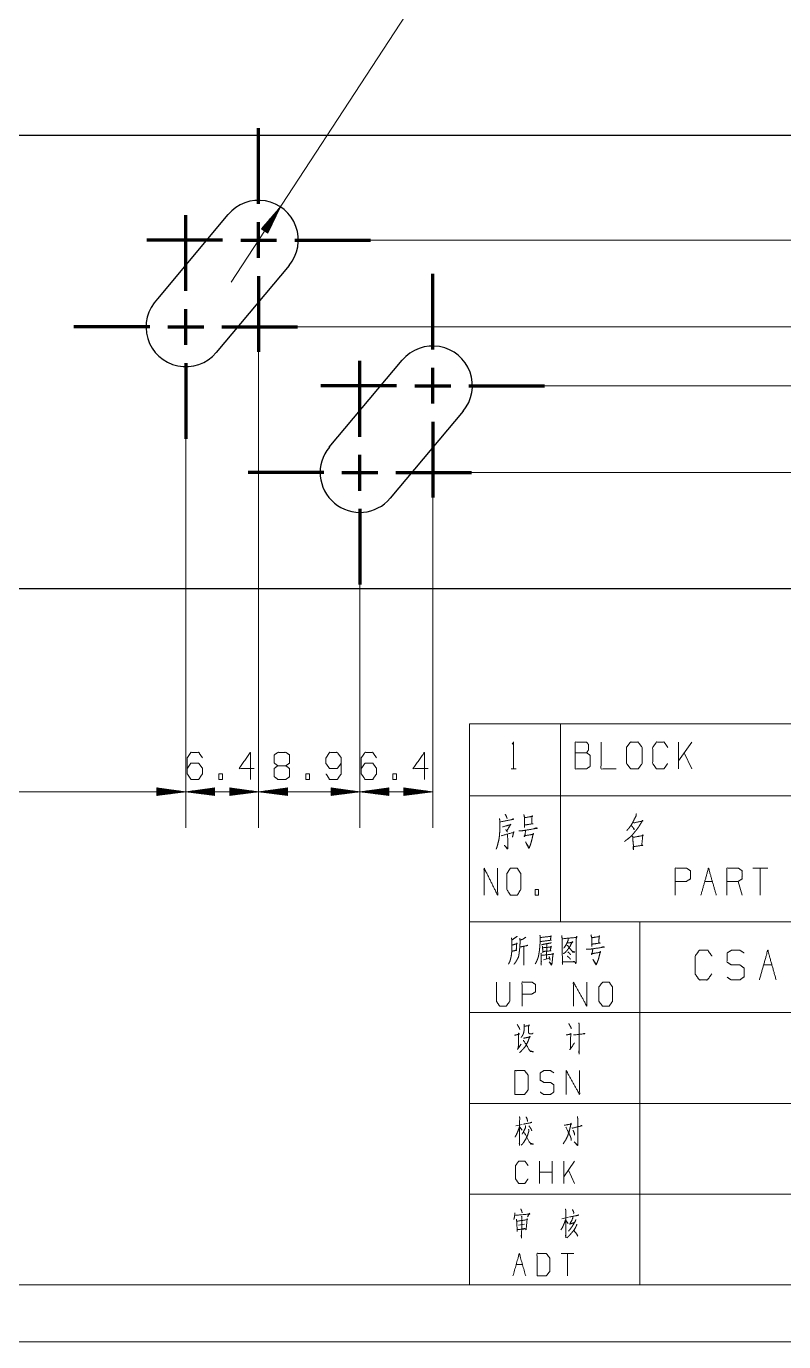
# Model space of a CAD drawing. Header units: millimetres. Extents: x 0 to 420, y 0 to 297.
# Drawn here: x 195.9 to 262.7, y 0 to 115.9 of the extents above; entities that cross this region are included whole.
import ezdxf

# ---------------------------------------------------------------- set-up
doc = ezdxf.new("R2010")
doc.units = ezdxf.units.MM
doc.layers.add('1', color=7, linetype='Continuous', true_color=0xffffff)

msp = doc.modelspace()

# ---------------------------------------------------------------- linework, layer by layer
at = {"layer": '1', "color": 13, "linetype": 'Continuous', "lineweight": 18}
for p, q in [((213.99, 93.38), (231.2, 119.72)), ((218.33, 100.02), (216.66, 98.08)), ((216.92, 97.91), (218.2, 99.88)), ((216.96, 97.88), (218.24, 99.85)), ((217.22, 97.71), (218.33, 100.02)), ((216.75, 98.02), (217.19, 98.7)), ((216.79, 97.99), (217.44, 98.99)), ((216.83, 97.97), (217.7, 99.29)), ((216.88, 97.94), (217.95, 99.58)), ((217, 97.86), (218.08, 99.5)), ((217.05, 97.83), (217.91, 99.15)), ((217.09, 97.8), (217.74, 98.8)), ((216.66, 98.08), (216.68, 98.1)), ((216.66, 98.08), (216.68, 98.1)), ((216.66, 98.08), (217.22, 97.71)), ((216.71, 98.05), (216.93, 98.4)), ((217.13, 97.77), (217.57, 98.45)), ((217.17, 97.74), (217.4, 98.09)), ((217.22, 97.72), (217.23, 97.74)), ((217.22, 97.72), (217.23, 97.74)), ((226.26, 97.09), (315.86, 97.09)), ((219.84, 89.43), (315.86, 89.43)), ((219.84, 89.43), (315.86, 89.43)), ((216.41, 87.24), (216.41, 45.29)), ((216.41, 87.24), (216.41, 45.29)), ((241.6, 84.25), (305.43, 84.25)), ((209.99, 79.58), (209.99, 45.29)), ((209.99, 79.58), (209.99, 45.29)), ((235.18, 76.59), (305.43, 76.59)), ((235.18, 76.59), (305.43, 76.59)), ((231.75, 74.4), (231.75, 45.29)), ((225.33, 66.74), (225.33, 45.29)), ((225.33, 66.74), (225.33, 45.29)), ((207.45, 48.8), (207.49, 48.8)), ((207.45, 48.8), (207.49, 48.8)), ((207.45, 48.8), (207.45, 48.13)), ((209.99, 48.47), (207.45, 48.8)), ((207.45, 48.75), (207.87, 48.75)), ((207.45, 48.7), (208.26, 48.7)), ((212.53, 48.8), (209.99, 48.47)), ((212.53, 48.7), (211.73, 48.7)), ((212.53, 48.75), (212.12, 48.75)), ((212.53, 48.8), (212.5, 48.8)), ((212.53, 48.8), (212.5, 48.8)), ((212.53, 48.13), (212.53, 48.8)), ((213.87, 48.8), (213.91, 48.8)), ((213.87, 48.8), (213.91, 48.8)), ((213.87, 48.8), (213.87, 48.13)), ((216.41, 48.47), (213.87, 48.8)), ((213.87, 48.75), (214.29, 48.75)), ((213.87, 48.7), (214.68, 48.7)), ((218.95, 48.8), (216.41, 48.47)), ((218.95, 48.7), (218.15, 48.7)), ((218.95, 48.75), (218.54, 48.75)), ((218.95, 48.8), (218.92, 48.8)), ((218.95, 48.8), (218.92, 48.8)), ((218.95, 48.13), (218.95, 48.8)), ((222.79, 48.8), (222.82, 48.8)), ((222.79, 48.8), (222.82, 48.8)), ((222.79, 48.8), (222.79, 48.13)), ((225.33, 48.47), (222.79, 48.8)), ((222.79, 48.75), (223.21, 48.75)), ((222.79, 48.7), (223.59, 48.7)), ((227.87, 48.8), (225.33, 48.47)), ((227.87, 48.7), (227.06, 48.7)), ((227.87, 48.75), (227.45, 48.75)), ((227.87, 48.8), (227.84, 48.8)), ((227.87, 48.8), (227.84, 48.8)), ((227.87, 48.13), (227.87, 48.8)), ((229.21, 48.8), (229.24, 48.8)), ((229.21, 48.8), (229.24, 48.8)), ((229.21, 48.8), (229.21, 48.13)), ((231.75, 48.47), (229.21, 48.8)), ((229.21, 48.75), (229.63, 48.75)), ((229.21, 48.7), (230.01, 48.7)), ((209.99, 48.47), (38.97, 48.47)), ((207.45, 48.65), (208.64, 48.65)), ((207.45, 48.59), (209.03, 48.59)), ((207.45, 48.54), (209.42, 48.54)), ((207.45, 48.49), (209.8, 48.49)), ((207.45, 48.13), (209.99, 48.47)), ((207.45, 48.44), (209.8, 48.44)), ((207.45, 48.39), (209.42, 48.39)), ((207.45, 48.34), (209.03, 48.34)), ((207.45, 48.29), (208.64, 48.29)), ((207.45, 48.24), (208.26, 48.24)), ((207.45, 48.19), (207.87, 48.19)), ((207.45, 48.14), (207.49, 48.14)), ((207.45, 48.14), (207.49, 48.14)), ((216.46, 48.47), (209.95, 48.47)), ((209.99, 48.47), (212.53, 48.13)), ((212.53, 48.49), (210.19, 48.49)), ((212.53, 48.44), (210.19, 48.44)), ((212.53, 48.54), (210.57, 48.54)), ((212.53, 48.39), (210.57, 48.39)), ((212.53, 48.59), (210.96, 48.59)), ((212.53, 48.34), (210.96, 48.34)), ((212.53, 48.65), (211.34, 48.65)), ((212.53, 48.29), (211.34, 48.29)), ((212.53, 48.24), (211.73, 48.24)), ((212.53, 48.19), (212.12, 48.19)), ((212.53, 48.14), (212.5, 48.14)), ((212.53, 48.14), (212.5, 48.14)), ((213.87, 48.65), (215.06, 48.65)), ((213.87, 48.59), (215.45, 48.59)), ((213.87, 48.54), (215.84, 48.54)), ((213.87, 48.49), (216.22, 48.49)), ((213.87, 48.13), (216.41, 48.47)), ((213.87, 48.44), (216.22, 48.44)), ((213.87, 48.39), (215.84, 48.39)), ((213.87, 48.34), (215.45, 48.34)), ((213.87, 48.29), (215.06, 48.29)), ((213.87, 48.24), (214.68, 48.24)), ((213.87, 48.19), (214.29, 48.19)), ((213.87, 48.14), (213.91, 48.14)), ((213.87, 48.14), (213.91, 48.14)), ((216.41, 48.47), (218.95, 48.13)), ((216.41, 48.47), (225.33, 48.47)), ((218.95, 48.49), (216.61, 48.49)), ((218.95, 48.44), (216.61, 48.44)), ((218.95, 48.54), (216.99, 48.54)), ((218.95, 48.39), (216.99, 48.39)), ((218.95, 48.59), (217.38, 48.59)), ((218.95, 48.34), (217.38, 48.34)), ((218.95, 48.65), (217.77, 48.65)), ((218.95, 48.29), (217.77, 48.29)), ((218.95, 48.24), (218.15, 48.24)), ((218.95, 48.19), (218.54, 48.19)), ((218.95, 48.14), (218.92, 48.14)), ((218.95, 48.14), (218.92, 48.14)), ((222.79, 48.65), (223.98, 48.65)), ((222.79, 48.59), (224.36, 48.59)), ((222.79, 48.54), (224.75, 48.54)), ((222.79, 48.49), (225.14, 48.49)), ((222.79, 48.13), (225.33, 48.47)), ((222.79, 48.44), (225.14, 48.44)), ((222.79, 48.39), (224.75, 48.39)), ((222.79, 48.34), (224.36, 48.34)), ((222.79, 48.29), (223.98, 48.29)), ((222.79, 48.24), (223.59, 48.24)), ((222.79, 48.19), (223.21, 48.19)), ((222.79, 48.14), (222.82, 48.14)), ((222.79, 48.14), (222.82, 48.14)), ((231.79, 48.47), (225.28, 48.47)), ((225.33, 48.47), (227.87, 48.13)), ((227.87, 48.49), (225.52, 48.49)), ((227.87, 48.44), (225.52, 48.44)), ((227.87, 48.54), (225.91, 48.54)), ((227.87, 48.39), (225.91, 48.39)), ((227.87, 48.59), (226.29, 48.59)), ((227.87, 48.34), (226.29, 48.34)), ((227.87, 48.65), (226.68, 48.65)), ((227.87, 48.29), (226.68, 48.29)), ((227.87, 48.24), (227.06, 48.24)), ((227.87, 48.19), (227.45, 48.19)), ((227.87, 48.14), (227.84, 48.14)), ((227.87, 48.14), (227.84, 48.14)), ((229.21, 48.65), (230.4, 48.65)), ((229.21, 48.59), (230.78, 48.59)), ((229.21, 48.54), (231.17, 48.54)), ((229.21, 48.49), (231.56, 48.49)), ((229.21, 48.13), (231.75, 48.47)), ((229.21, 48.44), (231.56, 48.44)), ((229.21, 48.39), (231.17, 48.39)), ((229.21, 48.34), (230.78, 48.34)), ((229.21, 48.29), (230.4, 48.29)), ((229.21, 48.24), (230.01, 48.24)), ((229.21, 48.19), (229.63, 48.19)), ((229.21, 48.14), (229.24, 48.14)), ((229.21, 48.14), (229.24, 48.14))]:
    msp.add_line(p, q, dxfattribs=at)
at = {"layer": '1', "color": 252, "linetype": 'Continuous', "lineweight": 70}
for p, q in [((216.41, 100.27), (216.41, 106.94)), ((209.99, 92.6), (209.99, 99.28)), ((216.41, 95.51), (216.41, 98.68)), ((213.24, 97.09), (206.56, 97.09)), ((214.83, 97.09), (218, 97.09)), ((219.59, 97.09), (226.26, 97.09)), ((216.41, 93.92), (216.41, 87.24)), ((231.75, 87.43), (231.75, 94.1)), ((209.99, 87.84), (209.99, 91.01)), ((206.82, 89.43), (200.14, 89.43)), ((208.41, 89.43), (211.58, 89.43)), ((213.17, 89.43), (219.84, 89.43)), ((209.99, 86.25), (209.99, 79.58)), ((225.33, 79.76), (225.33, 86.44)), ((231.75, 82.67), (231.75, 85.84)), ((228.57, 84.25), (221.9, 84.25)), ((230.16, 84.25), (233.34, 84.25)), ((234.92, 84.25), (241.6, 84.25)), ((231.75, 81.08), (231.75, 74.4)), ((225.33, 75), (225.33, 78.17)), ((222.15, 76.59), (215.48, 76.59)), ((223.74, 76.59), (226.92, 76.59)), ((228.5, 76.59), (235.18, 76.59)), ((225.33, 73.41), (225.33, 66.74))]:
    msp.add_line(p, q, dxfattribs=at)
at = {"layer": '1', "color": 30, "linetype": 'Continuous', "lineweight": 25}
for p, q in [((43.97, 106.34), (266.98, 106.34)), ((207.52, 91.9), (213.73, 99.34)), ((219.1, 94.85), (212.68, 87.18)), ((222.64, 78.83), (229.06, 86.5)), ((234.43, 82.01), (228.01, 74.34)), ((266.98, 66.34), (43.97, 66.34))]:
    msp.add_line(p, q, dxfattribs=at)
at = {"layer": '1', "color": 95, "linetype": 'Continuous', "lineweight": 18}
for p, q in [((235, 54.46), (243, 54.46)), ((235, 54.46), (235, 48.11)), ((243, 54.46), (243, 48.11)), ((243, 54.46), (283, 54.46)), ((254.57, 52.85), (253.41, 51.2)), ((253.41, 50.48), (253.41, 52.85)), ((254.57, 50.48), (253.9, 51.9)), ((238.67, 50.48), (239.09, 50.48)), ((235, 48.11), (243, 48.11)), ((235, 48.11), (235, 37)), ((243, 48.11), (243, 37)), ((243, 48.11), (283, 48.11)), ((261.28, 41.74), (259.94, 41.74)), ((260.61, 41.74), (260.61, 39.36)), ((255.72, 40.56), (256.39, 40.56)), ((259, 39.36), (258.67, 40.56)), ((235, 37), (243, 37)), ((243, 37), (283, 37)), ((241.79, 35.05), (241.78, 33.74)), ((241.5, 33.66), (242.04, 33.81)), ((260.9, 33.21), (261.64, 33.21)), ((239.62, 19.15), (239.06, 19.01)), ((239.43, 18.9), (239.63, 18.63)), ((241.17, 13.94), (241.17, 15.91)), ((242.28, 13.94), (242.28, 15.91)), ((244.25, 15.91), (243.29, 14.54)), ((243.29, 13.94), (243.29, 15.91)), ((244.25, 13.94), (243.7, 15.12)), ((242.28, 14.94), (241.17, 14.94)), ((243.7, 10.96), (243.12, 10.84)), ((243.49, 10.67), (243.68, 10.43)), ((239.32, 10.28), (239.85, 10.36)), ((244.18, 7.77), (243.07, 7.77)), ((243.62, 7.77), (243.62, 5.8)), ((239.1, 6.79), (239.66, 6.79))]:
    msp.add_line(p, q, dxfattribs=at)
at = {"layer": '1', "color": 132, "linetype": 'Continuous', "lineweight": 18}
for p, q in [((235, 37), (235, 5)), ((235, 37), (415, 37)), ((250, 37), (250, 5)), ((235, 29), (415, 29)), ((235, 21), (285, 21)), ((235, 13), (285, 13)), ((25, 5), (415, 5)), ((235, 5), (415, 5)), ((0, 0), (420, 0))]:
    msp.add_line(p, q, dxfattribs=at)
at = {"layer": '1', "color": 30, "linetype": 'Continuous', "lineweight": 25}
for centre, start, end in [((216.41, 97.09), 320.0567, 140.1373), ((209.99, 89.43), 135, 320.0567), ((231.75, 84.25), 320.0567, 140.0567), ((225.33, 76.59), 140.0567, 320.0567)]:
    msp.add_arc(centre, 3.5, start, end, dxfattribs=at)
at = {"layer": '1', "color": 95, "linetype": 'Continuous', "lineweight": 18}
for points, knots in [([(238.74, 52.65), (238.88, 52.85), (238.88, 50.48)], [0, 0, 0.093491, 1, 1]), ([(244.3, 51.9), (244.3, 52.85), (245.31, 52.85), (245.47, 52.63), (245.47, 52.15), (245.31, 51.9), (244.3, 51.9), (244.3, 50.48), (245.29, 50.48), (245.62, 50.7), (245.62, 51.68), (245.31, 51.9)], [0, 0, 0.115917, 0.238846, 0.272468, 0.330427, 0.366584, 0.489512, 0.663388, 0.78416, 0.833484, 0.952452, 1, 1]), ([(246.58, 52.85), (246.58, 50.48), (247.92, 50.48)], [0, 0, 0.638733, 1, 1]), ([(249.19, 50.48), (249.86, 50.48), (250.2, 50.95), (250.2, 52.38), (249.86, 52.85), (249.19, 52.85), (248.83, 52.38), (248.83, 50.95), (249.19, 50.48)], [0, 0, 0.102684, 0.191619, 0.409477, 0.498411, 0.601095, 0.691619, 0.909477, 1, 1]), ([(252.45, 50.95), (252.12, 50.48), (251.46, 50.48), (251.13, 50.95), (251.13, 52.38), (251.46, 52.85), (252.14, 52.85), (252.47, 52.38)], [0, 0, 0.11457, 0.243368, 0.357935, 0.638584, 0.753151, 0.88543, 1, 1]), ([(210.13, 50.51), (210.44, 50.99), (211.13, 50.99), (211.47, 50.51), (211.47, 50.04), (211.13, 49.56), (210.44, 49.56), (210.13, 50.04), (210.13, 51.46), (210.44, 51.94), (211.13, 51.94), (211.47, 51.46)], [0, 0, 0.076963, 0.16976, 0.248073, 0.312018, 0.390331, 0.483128, 0.560091, 0.751926, 0.828889, 0.921686, 1, 1]), ([(216.02, 50.51), (214.68, 50.51), (215.69, 51.94), (215.69, 49.56)], [0, 0, 0.245868, 0.565295, 1, 1]), ([(218.11, 50.76), (217.79, 50.99), (217.79, 51.71), (218.11, 51.94), (218.8, 51.94), (219.14, 51.71), (219.14, 50.99), (218.8, 50.76), (218.11, 50.76), (217.77, 50.51), (217.77, 49.81), (218.11, 49.56), (218.8, 49.56), (219.14, 49.79), (219.14, 50.51), (218.8, 50.76)], [0, 0, 0.047574, 0.136086, 0.183661, 0.267817, 0.317167, 0.405679, 0.455028, 0.539184, 0.590298, 0.675757, 0.726871, 0.811027, 0.860377, 0.948888, 1, 1]), ([(222.35, 50.04), (222.66, 49.56), (223.35, 49.56), (223.69, 50.04), (223.69, 51.46), (223.35, 51.94), (222.66, 51.94), (222.35, 51.46), (222.33, 50.99), (222.66, 50.51), (223.35, 50.51), (223.69, 50.99)], [0, 0, 0.076857, 0.169524, 0.247728, 0.439295, 0.5175, 0.610167, 0.687025, 0.750925, 0.829128, 0.921796, 1, 1]), ([(225.46, 50.51), (225.78, 50.99), (226.47, 50.99), (226.8, 50.51), (226.8, 50.04), (226.47, 49.56), (225.78, 49.56), (225.46, 50.04), (225.46, 51.46), (225.78, 51.94), (226.47, 51.94), (226.8, 51.46)], [0, 0, 0.076964, 0.169761, 0.248073, 0.312018, 0.390329, 0.483127, 0.560091, 0.751926, 0.828891, 0.921688, 1, 1]), ([(231.36, 50.51), (230.01, 50.51), (231.02, 51.94), (231.02, 49.56)], [0, 0, 0.245869, 0.565294, 1, 1]), ([(212.9, 49.56), (213.23, 49.56), (213.23, 50.04), (212.9, 50.04), (212.9, 49.56)], [0, 0, 0.207092, 0.5, 0.707092, 1, 1]), ([(220.56, 49.56), (220.9, 49.56), (220.9, 50.04), (220.56, 50.04), (220.56, 49.56)], [0, 0, 0.207085, 0.5, 0.707085, 1, 1]), ([(228.23, 49.56), (228.57, 49.56), (228.57, 50.04), (228.23, 50.04), (228.23, 49.56)], [0, 0, 0.207085, 0.5, 0.707085, 1, 1]), ([(238.13, 46.5), (238.24, 46.3), (238.28, 46.2), (238.3, 46.1)], [0, 0, 0.518666, 0.769903, 1, 1]), ([(239.78, 46.47), (239.84, 46.18), (239.84, 45.3), (239.84, 45.53), (240.59, 45.65), (240.47, 45.65), (240.5, 46.28), (240.51, 46.38), (240.54, 46.3), (240.43, 46.28), (239.84, 46.18)], [0, 0, 0.080215, 0.309219, 0.368106, 0.567901, 0.600755, 0.764536, 0.791028, 0.812305, 0.841788, 1, 1]), ([(249.69, 46.53), (249.67, 46.35), (249.46, 45.95), (249.34, 45.7), (249.2, 45.48), (249.02, 45.23), (248.84, 45.05)], [0, 0, 0.101776, 0.36375, 0.525156, 0.678923, 0.856077, 1, 1]), ([(237.64, 46.1), (237.67, 45.8), (237.67, 45.4), (237.66, 45.05), (237.63, 44.58), (237.58, 44.23), (237.45, 43.73), (237.39, 43.53), (237.34, 43.4)], [0, 0, 0.110092, 0.256085, 0.383957, 0.5577, 0.686593, 0.874746, 0.95125, 1, 1]), ([(237.69, 45.8), (238.9, 46.05), (238.83, 46.08), (238.69, 46)], [0, 0, 0.844337, 0.890571, 1, 1]), ([(237.91, 45.37), (238.63, 45.58), (238.63, 45.62), (238.28, 45.02), (238.33, 44.93), (238.18, 45.15)], [0, 0, 0.399217, 0.42587, 0.794862, 0.853779, 1, 1]), ([(239.35, 45.02), (239.56, 45.02), (239.96, 45.08), (240.97, 45.25), (240.86, 45.28), (240.7, 45.23)], [0, 0, 0.106701, 0.321702, 0.85493, 0.913855, 1, 1]), ([(249.44, 45.75), (249.5, 45.73), (250.29, 45.9), (250.24, 45.95), (250.1, 45.7), (249.94, 45.43), (249.78, 45.2), (249.6, 44.98), (249.41, 44.75), (249.2, 44.52), (248.97, 44.33), (248.79, 44.2), (248.65, 44.08)], [0, 0, 0.0171, 0.254607, 0.275861, 0.359626, 0.452276, 0.532639, 0.616084, 0.702807, 0.792986, 0.881826, 0.944957, 1, 1]), ([(249.25, 45.48), (249.28, 45.45), (249.48, 45.23), (249.5, 45.1), (249.43, 45.28)], [0, 0, 0.066034, 0.519579, 0.712126, 1, 1]), ([(237.77, 44.58), (238.91, 44.9), (238.9, 44.98), (238.77, 44.45)], [0, 0, 0.658858, 0.701264, 1, 1]), ([(238.35, 44.73), (238.36, 43.8), (238.36, 43.53), (238.35, 43.4), (238.07, 43.75), (238.33, 43.45)], [0, 0, 0.42491, 0.551214, 0.609076, 0.815631, 1, 1]), ([(239.95, 45.08), (239.84, 44.48), (239.81, 44.58), (240.64, 44.73), (240.59, 44.83), (240.59, 44.73), (240.5, 44.3), (240.43, 44.03), (240.36, 43.8), (240.29, 43.63), (240.25, 43.5), (240.22, 43.48), (239.93, 44.05), (240.23, 43.53)], [0, 0, 0.140876, 0.165081, 0.360229, 0.385754, 0.40885, 0.509385, 0.574531, 0.629565, 0.672502, 0.70335, 0.712616, 0.860567, 1, 1]), ([(249.34, 44.58), (249.37, 44.5), (249.41, 43.88), (249.43, 43.8), (249.43, 43.35), (249.41, 43.55), (249.41, 43.63), (250.27, 43.75), (250.17, 43.75), (250.26, 44.68), (250.29, 44.63), (250.24, 44.6), (249.39, 44.45)], [0, 0, 0.018828, 0.160989, 0.178489, 0.280681, 0.326276, 0.343309, 0.542028, 0.566109, 0.777127, 0.791032, 0.804344, 1, 1]), ([(236.28, 39.36), (236.28, 41.74), (237.47, 39.36), (237.47, 41.74)], [0, 0, 0.320621, 0.679379, 1, 1]), ([(238.6, 39.36), (239.2, 39.36), (239.5, 39.84), (239.5, 41.26), (239.2, 41.74), (238.6, 41.74), (238.29, 41.26), (238.29, 39.84), (238.6, 39.36)], [0, 0, 0.094594, 0.183574, 0.409674, 0.498654, 0.593248, 0.683574, 0.909674, 1, 1]), ([(253.11, 39.36), (253.11, 41.74), (254.11, 41.74), (254.45, 41.51), (254.45, 40.79), (254.1, 40.56), (253.11, 40.56)], [0, 0, 0.401146, 0.571314, 0.639588, 0.762043, 0.832817, 1, 1]), ([(257.66, 39.36), (257.66, 41.74), (258.67, 41.74), (259, 41.51), (259, 40.79), (258.67, 40.56), (257.66, 40.56)], [0, 0, 0.400952, 0.571034, 0.639278, 0.761674, 0.829918, 1, 1]), ([(240.77, 39.36), (241.07, 39.36), (241.07, 39.84), (240.77, 39.84), (240.77, 39.36)], [0, 0, 0.192791, 0.5, 0.692791, 1, 1]), ([(239.2, 35.73), (239.14, 35.69), (238.72, 35.4), (238.69, 35.58), (238.73, 35.4), (238.73, 34.83), (238.72, 34.47), (238.7, 34.23), (238.67, 33.99), (238.62, 33.77), (238.56, 33.55), (238.48, 33.39), (238.42, 33.26)], [0, 0, 0.024363, 0.186803, 0.243942, 0.302154, 0.485023, 0.597668, 0.675195, 0.753199, 0.825098, 0.898191, 0.953346, 1, 1]), ([(238.76, 34.41), (238.8, 34.43), (239.15, 34.5), (239.11, 34.47), (239.15, 35.16), (239.19, 35.07), (238.75, 34.96)], [0, 0, 0.022681, 0.239273, 0.269981, 0.676983, 0.732557, 1, 1]), ([(239.94, 35.64), (239.69, 35.47), (239.45, 35.4), (239.42, 35.58), (239.45, 35.31), (239.44, 35.05), (239.42, 34.76), (239.4, 34.52), (239.37, 34.3), (239.34, 34.05), (239.3, 33.88), (239.22, 33.74), (239.14, 33.59), (239.06, 33.46), (238.98, 33.35), (238.9, 33.26)], [0, 0, 0.096323, 0.172941, 0.229419, 0.31342, 0.396988, 0.487497, 0.564126, 0.634338, 0.711439, 0.768976, 0.817389, 0.871907, 0.92032, 0.962889, 1, 1]), ([(239.44, 34.78), (240.14, 34.92), (240.09, 34.94), (240.01, 34.89)], [0, 0, 0.834819, 0.895271, 1, 1]), ([(239.79, 34.83), (239.79, 33.19), (239.78, 33.3), (239.79, 33.48)], [0, 0, 0.849785, 0.907773, 1, 1]), ([(241.2, 35.84), (241.21, 35.64), (241.21, 35.29), (241.2, 34.96), (241.18, 34.74), (241.15, 34.45), (241.11, 34.21), (241.06, 33.94), (241, 33.74), (240.92, 33.55), (240.79, 33.3)], [0, 0, 0.076501, 0.212087, 0.339339, 0.424292, 0.535104, 0.630036, 0.733301, 0.813244, 0.895184, 1, 1]), ([(241.25, 35.62), (242.21, 35.73), (242.17, 35.78), (242.12, 35.38), (242.2, 35.38), (241.23, 35.27)], [0, 0, 0.39108, 0.416924, 0.577585, 0.60892, 1, 1]), ([(242.2, 35.18), (242.15, 35.14), (241.76, 35.07), (241.54, 35.03), (241.34, 34.98)], [0, 0, 0.07226, 0.516589, 0.766867, 1, 1]), ([(241.42, 34.87), (241.43, 34.72), (241.46, 34.27), (241.45, 34.39), (242.18, 34.45), (242.12, 34.45), (242.17, 34.85), (242.2, 34.78), (241.43, 34.72)], [0, 0, 0.056492, 0.217482, 0.258029, 0.525926, 0.548635, 0.694164, 0.720796, 1, 1]), ([(243.12, 35.8), (243.15, 35.51), (243.18, 33.24), (243.17, 33.48), (244.27, 33.48), (244.2, 33.5), (244.04, 33.48)], [0, 0, 0.069512, 0.617083, 0.675676, 0.942511, 0.962039, 1, 1]), ([(243.17, 35.51), (244.48, 35.64), (244.43, 35.71), (244.4, 35.51), (244.38, 33.52), (244.37, 33.3), (244.26, 33.48)], [0, 0, 0.32813, 0.348326, 0.398409, 0.893176, 0.948286, 1, 1]), ([(243.6, 35.16), (243.66, 35.14), (244.1, 35.2), (244.06, 35.27), (243.85, 34.85), (243.7, 34.63), (243.56, 34.45), (243.42, 34.3), (243.26, 34.19)], [0, 0, 0.033928, 0.260451, 0.302015, 0.540804, 0.679359, 0.795007, 0.902031, 1, 1]), ([(243.68, 35.49), (243.68, 35.38), (243.54, 35.05), (243.37, 34.78), (243.29, 34.67)], [0, 0, 0.119857, 0.510439, 0.853216, 1, 1]), ([(243.57, 34.92), (243.62, 34.92), (244.1, 34.34), (244.27, 34.34), (244.1, 34.39), (244.02, 34.43)], [0, 0, 0.037884, 0.645156, 0.784053, 0.927468, 1, 1]), ([(245.27, 34.58), (245.48, 34.58), (245.88, 34.63), (246.88, 34.78), (246.77, 34.8), (246.61, 34.76)], [0, 0, 0.107045, 0.322389, 0.855631, 0.914429, 1, 1]), ([(245.69, 35.86), (245.76, 35.6), (245.76, 34.83), (245.76, 35.03), (246.51, 35.14), (246.38, 35.14), (246.41, 35.69), (246.43, 35.78), (246.46, 35.71), (246.35, 35.69), (245.76, 35.6)], [0, 0, 0.076615, 0.294118, 0.350048, 0.563217, 0.598361, 0.753969, 0.779212, 0.799823, 0.831203, 1, 1]), ([(241.29, 34.23), (241.31, 34.03), (241.32, 33.52), (241.31, 33.19), (241.29, 33.28), (241.32, 33.5)], [0, 0, 0.147471, 0.523365, 0.768668, 0.835023, 1, 1]), ([(241.32, 34.05), (242.39, 34.16), (242.35, 34.23), (242.34, 34.12), (242.29, 33.61), (242.28, 33.41), (242.21, 33.19), (242.01, 33.48), (242.23, 33.26)], [0, 0, 0.374083, 0.399749, 0.43883, 0.61759, 0.687459, 0.767887, 0.891105, 1, 1]), ([(242, 33.94), (242.06, 33.77), (242.09, 33.63)], [0, 0, 0.579215, 1, 1]), ([(243.59, 33.99), (243.79, 33.83), (243.88, 33.72)], [0, 0, 0.637944, 1, 1]), ([(243.65, 34.36), (243.82, 34.21), (243.9, 34.1)], [0, 0, 0.630834, 1, 1]), ([(245.87, 34.63), (245.76, 34.1), (245.72, 34.19), (246.55, 34.32), (246.51, 34.41), (246.51, 34.32), (246.41, 33.94), (246.35, 33.7), (246.27, 33.5), (246.21, 33.35), (246.16, 33.24), (246.13, 33.22), (245.85, 33.72), (246.15, 33.26)], [0, 0, 0.136367, 0.159976, 0.371153, 0.396349, 0.418608, 0.516111, 0.579315, 0.633124, 0.675136, 0.705359, 0.714999, 0.861275, 1, 1]), ([(256.33, 32.41), (255.96, 31.88), (255.24, 31.88), (254.87, 32.41), (254.87, 33.98), (255.24, 34.5), (255.98, 34.5), (256.35, 33.98)], [0, 0, 0.114568, 0.243368, 0.357936, 0.638584, 0.753151, 0.885432, 1, 1]), ([(257.68, 32.13), (258.05, 31.88), (258.81, 31.88), (259.18, 32.16), (259.18, 32.93), (258.81, 33.21), (258.07, 33.21), (257.68, 33.45), (257.68, 34.26), (258.07, 34.5), (258.81, 34.5), (259.18, 34.26)], [0, 0, 0.068036, 0.184054, 0.254519, 0.372335, 0.4428, 0.555844, 0.62637, 0.748394, 0.818921, 0.931965, 1, 1]), ([(260.53, 31.88), (261.27, 34.5), (262.01, 31.88)], [0, 0, 0.500001, 1, 1]), ([(237.36, 31.68), (237.36, 30), (237.64, 29.58), (238.23, 29.58), (238.54, 30), (238.54, 31.68)], [0, 0, 0.33715, 0.438599, 0.557782, 0.66285, 1, 1]), ([(239.62, 29.58), (239.62, 31.68), (240.51, 31.68), (240.81, 31.48), (240.81, 30.84), (240.49, 30.64), (239.62, 30.64)], [0, 0, 0.401145, 0.571312, 0.639588, 0.762043, 0.832818, 1, 1]), ([(244.15, 29.58), (244.15, 31.68), (245.33, 29.58), (245.33, 31.68)], [0, 0, 0.317575, 0.682425, 1, 1]), ([(246.71, 29.58), (247.3, 29.58), (247.59, 30), (247.59, 31.26), (247.3, 31.68), (246.71, 31.68), (246.39, 31.26), (246.39, 30), (246.71, 29.58)], [0, 0, 0.102684, 0.19162, 0.409478, 0.498414, 0.601098, 0.69162, 0.909478, 1, 1]), ([(239.2, 27.94), (239.39, 27.63), (239.42, 27.5)], [0, 0, 0.726452, 1, 1]), ([(239.81, 27.98), (239.82, 27.78), (239.82, 27.56), (239.79, 27.37), (239.75, 27.17), (239.68, 27.03), (239.62, 26.92), (239.54, 26.81)], [0, 0, 0.161539, 0.340478, 0.503498, 0.668955, 0.787647, 0.890428, 1, 1]), ([(239.84, 27.81), (240.26, 27.85), (240.23, 27.92), (240.18, 27.74), (240.18, 27.59), (240.18, 27.3), (240.2, 27.23), (240.23, 27.17), (240.29, 27.14), (240.37, 27.12), (240.48, 27.12), (240.54, 27.14), (240.59, 27.19)], [0, 0, 0.256861, 0.301243, 0.412007, 0.505689, 0.679669, 0.720918, 0.765306, 0.805452, 0.854617, 0.920845, 0.960991, 1, 1]), ([(243.74, 28.03), (243.93, 27.7), (243.96, 27.56)], [0, 0, 0.736529, 1, 1]), ([(244.63, 28.09), (244.65, 27.94), (244.65, 25.36), (244.63, 25.53), (244.65, 25.75)], [0, 0, 0.049515, 0.872926, 0.929447, 1, 1]), ([(238.96, 27.01), (239.39, 27.1), (239.32, 27.19), (239.31, 27.01), (239.29, 25.84), (239.21, 25.75), (239.54, 26.22)], [0, 0, 0.167422, 0.209474, 0.278414, 0.733408, 0.779231, 1, 1]), ([(239.75, 26.75), (240.35, 26.86), (240.31, 26.92), (240.17, 26.53), (240.09, 26.35), (240.01, 26.2), (239.89, 26), (239.75, 25.82), (239.6, 25.67), (239.5, 25.55), (239.4, 25.49)], [0, 0, 0.254941, 0.288363, 0.462053, 0.541623, 0.612966, 0.709673, 0.80267, 0.888733, 0.952733, 1, 1]), ([(243.51, 27.03), (243.94, 27.12), (243.91, 27.17), (243.88, 25.8), (243.82, 25.71), (244.24, 26.33)], [0, 0, 0.163595, 0.183435, 0.685805, 0.725489, 1, 1]), ([(244.15, 27.03), (245.16, 27.14), (245.1, 27.17), (244.97, 27.12)], [0, 0, 0.837047, 0.891364, 1, 1]), ([(239.73, 26.55), (239.76, 26.55), (240.34, 25.58), (240.63, 25.55), (240.34, 25.62), (240.26, 25.71)], [0, 0, 0.016597, 0.617583, 0.775731, 0.937327, 1, 1]), ([(238.98, 21.79), (239.85, 21.79), (240.17, 22.21), (240.17, 23.47), (239.85, 23.89), (238.98, 23.89), (238.98, 21.79)], [0, 0, 0.142136, 0.227161, 0.43179, 0.516816, 0.658952, 1, 1]), ([(241.23, 21.99), (241.52, 21.79), (242.13, 21.79), (242.43, 22.01), (242.43, 22.63), (242.13, 22.85), (241.54, 22.85), (241.23, 23.05), (241.23, 23.69), (241.54, 23.89), (242.13, 23.89), (242.43, 23.69)], [0, 0, 0.068036, 0.184055, 0.254519, 0.372335, 0.4428, 0.555844, 0.62637, 0.748394, 0.81892, 0.931964, 1, 1]), ([(243.51, 21.79), (243.51, 23.89), (244.69, 21.79), (244.69, 23.89)], [0, 0, 0.317575, 0.682425, 1, 1]), ([(239.37, 19.83), (239.44, 19.71), (239.41, 19.75), (239.41, 17.31), (239.38, 17.45), (239.41, 17.66)], [0, 0, 0.048142, 0.065074, 0.880813, 0.930182, 1, 1]), ([(239.97, 19.83), (240.06, 19.65), (240.09, 19.52), (240.09, 19.4)], [0, 0, 0.449924, 0.728677, 1, 1]), ([(244.5, 19.85), (244.53, 19.63), (244.53, 18.05), (244.55, 17.54), (244.53, 17.33), (244.52, 17.29), (244.2, 17.62), (244.52, 17.33)], [0, 0, 0.066217, 0.519982, 0.669307, 0.729162, 0.741827, 0.875056, 1, 1]), ([(239.41, 19.01), (239.32, 18.72), (239.22, 18.47), (239.12, 18.24), (239, 18.03)], [0, 0, 0.285939, 0.539663, 0.775435, 1, 1]), ([(240.2, 18.72), (240.22, 18.55), (240.13, 18.26), (240.04, 18.03), (239.94, 17.85), (239.76, 17.56), (239.66, 17.43), (239.53, 17.31)], [0, 0, 0.103476, 0.291956, 0.443856, 0.576191, 0.787107, 0.887318, 1, 1]), ([(239.94, 19.03), (239.92, 18.86), (239.78, 18.57), (239.68, 18.36), (239.62, 18.28)], [0, 0, 0.201933, 0.596284, 0.876828, 1, 1]), ([(239.75, 19.17), (240.49, 19.32), (240.44, 19.34), (240.36, 19.29)], [0, 0, 0.838754, 0.907252, 1, 1]), ([(240.22, 19.03), (240.39, 18.8), (240.44, 18.69), (240.49, 18.57)], [0, 0, 0.535199, 0.744449, 1, 1]), ([(243.33, 19.07), (243.98, 19.19), (243.93, 19.25), (243.89, 19.01), (243.83, 18.76), (243.77, 18.49), (243.65, 18.16), (243.52, 17.89), (243.51, 17.85), (243.39, 17.66), (243.25, 17.45)], [0, 0, 0.244428, 0.272774, 0.366789, 0.461906, 0.564547, 0.695473, 0.807142, 0.823507, 0.905515, 1, 1]), ([(243.48, 18.92), (243.87, 18.12), (243.95, 17.89), (243.96, 17.74)], [0, 0, 0.70022, 0.886543, 1, 1]), ([(244.01, 18.84), (244.05, 18.82), (244.9, 19.03), (244.84, 19.05), (244.78, 19.01)], [0, 0, 0.045965, 0.873307, 0.932104, 1, 1]), ([(244.11, 18.65), (244.24, 18.34), (244.25, 18.2)], [0, 0, 0.698424, 1, 1]), ([(239.81, 18.43), (239.85, 18.38), (240.36, 17.43), (240.64, 17.41), (240.38, 17.47), (240.3, 17.56)], [0, 0, 0.033497, 0.633662, 0.788434, 0.938664, 1, 1]), ([(240.14, 14.34), (239.87, 13.94), (239.32, 13.94), (239.05, 14.34), (239.05, 15.52), (239.32, 15.91), (239.88, 15.91), (240.16, 15.52)], [0, 0, 0.114569, 0.243366, 0.357935, 0.638584, 0.753153, 0.885431, 1, 1]), ([(239.51, 11.71), (239.6, 11.5), (239.63, 11.36)], [0, 0, 0.60334, 1, 1]), ([(243.43, 11.69), (243.49, 11.59), (243.48, 11.61), (243.48, 9.16), (243.46, 9.35), (243.48, 9.56)], [0, 0, 0.039885, 0.048389, 0.86771, 0.930393, 1, 1]), ([(244.06, 11.65), (244.16, 11.44), (244.18, 11.36), (244.16, 11.3)], [0, 0, 0.609647, 0.831592, 1, 1]), ([(238.98, 11.36), (238.98, 11.17), (238.93, 10.88), (238.9, 10.78)], [0, 0, 0.316024, 0.817546, 1, 1]), ([(238.98, 11.13), (240.3, 11.25), (240.27, 11.32), (240.1, 10.99)], [0, 0, 0.748923, 0.787787, 1, 1]), ([(239.12, 10.8), (239.15, 10.61), (239.2, 9.7), (239.19, 9.87), (239.92, 9.95), (239.83, 9.97), (239.67, 9.93)], [0, 0, 0.083431, 0.487204, 0.560752, 0.886551, 0.926463, 1, 1]), ([(239.92, 9.95), (239.98, 9.85), (240.07, 10.84), (240.1, 10.76), (239.17, 10.61)], [0, 0, 0.055629, 0.522276, 0.563362, 1, 1]), ([(239.57, 11.07), (239.6, 11.03), (239.58, 9.14), (239.55, 9.33), (239.58, 9.56)], [0, 0, 0.021551, 0.822258, 0.902418, 1, 1]), ([(243.49, 10.82), (243.36, 10.49), (243.26, 10.24), (243.17, 10.05), (243.05, 9.87)], [0, 0, 0.339096, 0.594725, 0.790666, 1, 1]), ([(244.35, 10.78), (244.34, 10.67), (244.16, 10.36), (244.15, 10.34), (244.02, 10.14), (243.87, 9.93), (243.71, 9.74)], [0, 0, 0.084867, 0.374487, 0.395069, 0.594277, 0.800098, 1, 1]), ([(244.11, 11.01), (244.09, 10.88), (243.84, 10.38), (243.81, 10.36), (244.27, 10.51)], [0, 0, 0.104845, 0.570656, 0.600711, 1, 1]), ([(243.81, 10.99), (244.63, 11.15), (244.57, 11.17), (244.46, 11.11)], [0, 0, 0.811187, 0.871426, 1, 1]), ([(244.46, 10.36), (244.41, 10.22), (244.24, 9.89), (244.06, 9.68), (243.87, 9.45), (243.71, 9.29), (243.58, 9.16)], [0, 0, 0.100504, 0.349351, 0.529547, 0.726521, 0.879827, 1, 1]), ([(244.18, 9.81), (244.47, 9.45), (244.53, 9.29), (244.44, 9.49)], [0, 0, 0.533337, 0.737998, 1, 1]), ([(238.82, 5.8), (239.38, 7.77), (239.94, 5.8)], [0, 0, 0.500001, 1, 1]), ([(240.94, 5.8), (241.76, 5.8), (242.06, 6.19), (242.06, 7.37), (241.76, 7.77), (240.94, 7.77), (240.94, 5.8)], [0, 0, 0.142137, 0.227162, 0.431791, 0.516816, 0.658952, 1, 1])]:
    msp.add_open_spline(points, degree=1, knots=knots, dxfattribs=at)
msp.add_open_spline([(255.38, 39.36), (256.05, 41.74), (256.73, 39.36)], degree=1, dxfattribs=at)

doc.saveas('drawing.dxf')
